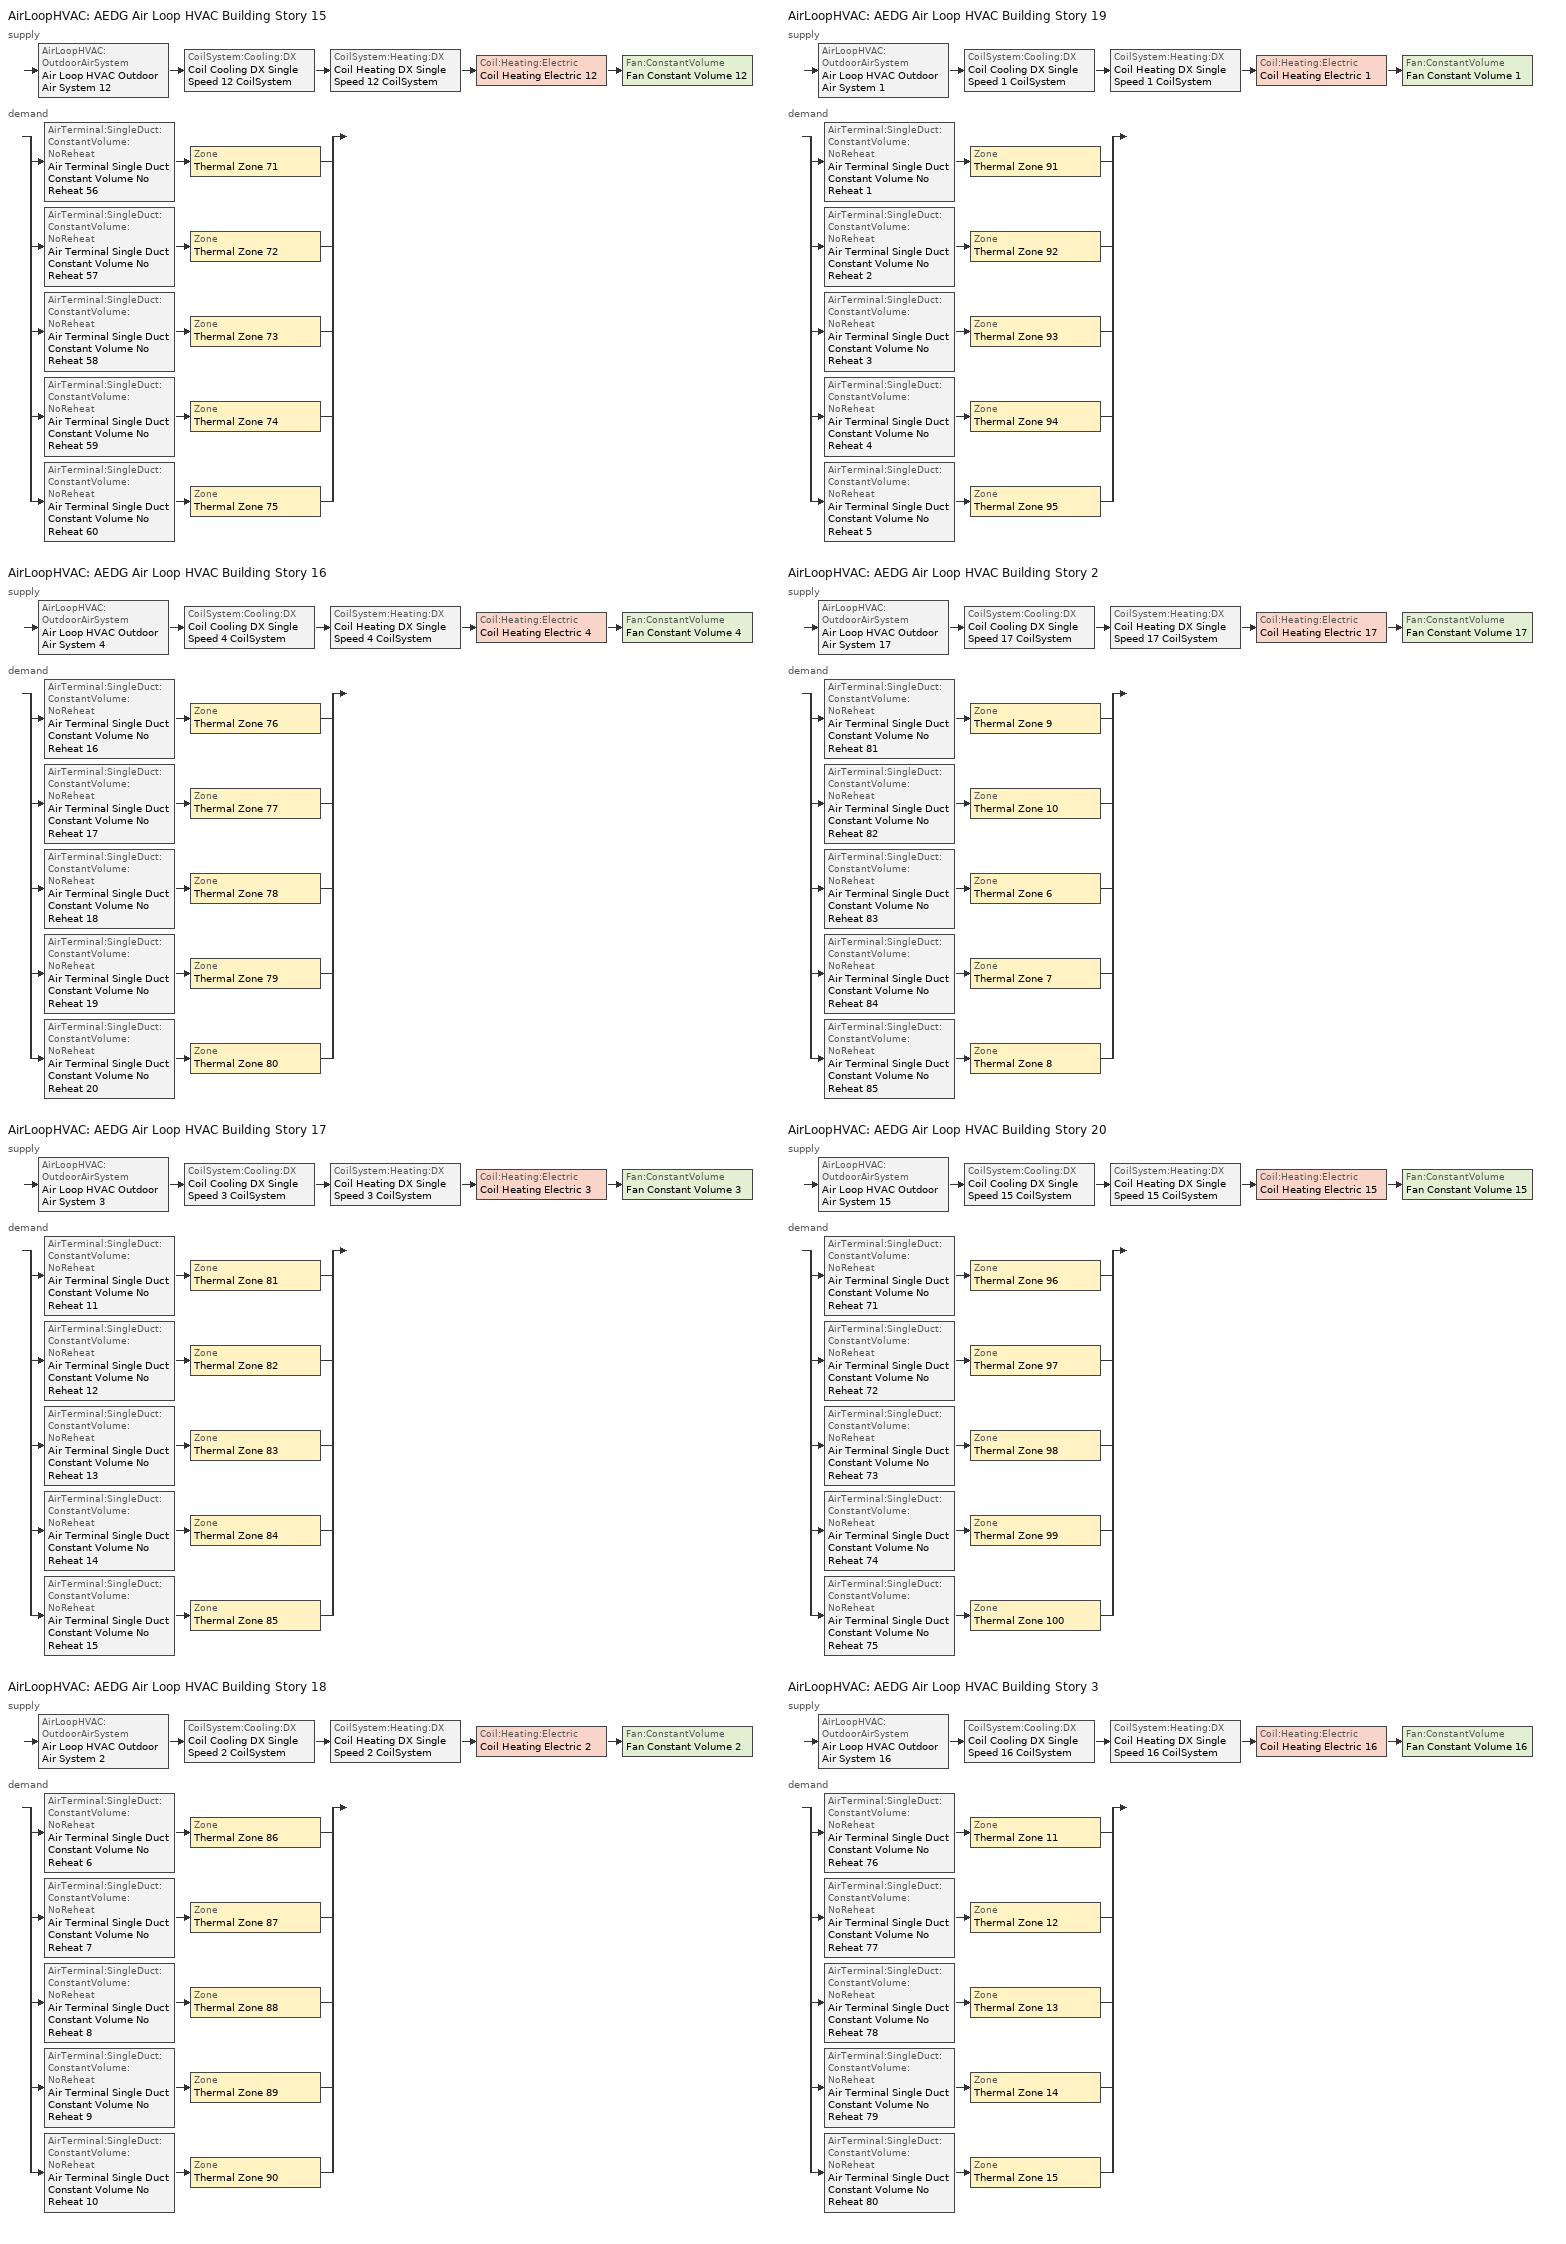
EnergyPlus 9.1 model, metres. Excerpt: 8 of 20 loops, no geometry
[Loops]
AirLoopHVAC 'AEDG Air Loop HVAC Building Story 15'
 supply: AirLoopHVAC:OutdoorAirSystem 'Air Loop HVAC Outdoor Air System 12' > CoilSystem:Cooling:DX 'Coil Cooling DX Single Speed 12 CoilSystem' > CoilSystem:Heating:DX 'Coil Heating DX Single Speed 12 CoilSystem' > Coil:Heating:Electric 'Coil Heating Electric 12' > Fan:ConstantVolume 'Fan Constant Volume 12'
 demand: split
  | AirTerminal:SingleDuct:ConstantVolume:NoReheat 'Air Terminal Single Duct Constant Volume No Reheat 56' > Zone 'Thermal Zone 71'
  | AirTerminal:SingleDuct:ConstantVolume:NoReheat 'Air Terminal Single Duct Constant Volume No Reheat 57' > Zone 'Thermal Zone 72'
  | AirTerminal:SingleDuct:ConstantVolume:NoReheat 'Air Terminal Single Duct Constant Volume No Reheat 58' > Zone 'Thermal Zone 73'
  | AirTerminal:SingleDuct:ConstantVolume:NoReheat 'Air Terminal Single Duct Constant Volume No Reheat 59' > Zone 'Thermal Zone 74'
  | AirTerminal:SingleDuct:ConstantVolume:NoReheat 'Air Terminal Single Duct Constant Volume No Reheat 60' > Zone 'Thermal Zone 75'
AirLoopHVAC 'AEDG Air Loop HVAC Building Story 16'
 supply: AirLoopHVAC:OutdoorAirSystem 'Air Loop HVAC Outdoor Air System 4' > CoilSystem:Cooling:DX 'Coil Cooling DX Single Speed 4 CoilSystem' > CoilSystem:Heating:DX 'Coil Heating DX Single Speed 4 CoilSystem' > Coil:Heating:Electric 'Coil Heating Electric 4' > Fan:ConstantVolume 'Fan Constant Volume 4'
 demand: split
  | AirTerminal:SingleDuct:ConstantVolume:NoReheat 'Air Terminal Single Duct Constant Volume No Reheat 16' > Zone 'Thermal Zone 76'
  | AirTerminal:SingleDuct:ConstantVolume:NoReheat 'Air Terminal Single Duct Constant Volume No Reheat 17' > Zone 'Thermal Zone 77'
  | AirTerminal:SingleDuct:ConstantVolume:NoReheat 'Air Terminal Single Duct Constant Volume No Reheat 18' > Zone 'Thermal Zone 78'
  | AirTerminal:SingleDuct:ConstantVolume:NoReheat 'Air Terminal Single Duct Constant Volume No Reheat 19' > Zone 'Thermal Zone 79'
  | AirTerminal:SingleDuct:ConstantVolume:NoReheat 'Air Terminal Single Duct Constant Volume No Reheat 20' > Zone 'Thermal Zone 80'
AirLoopHVAC 'AEDG Air Loop HVAC Building Story 17'
 supply: AirLoopHVAC:OutdoorAirSystem 'Air Loop HVAC Outdoor Air System 3' > CoilSystem:Cooling:DX 'Coil Cooling DX Single Speed 3 CoilSystem' > CoilSystem:Heating:DX 'Coil Heating DX Single Speed 3 CoilSystem' > Coil:Heating:Electric 'Coil Heating Electric 3' > Fan:ConstantVolume 'Fan Constant Volume 3'
 demand: split
  | AirTerminal:SingleDuct:ConstantVolume:NoReheat 'Air Terminal Single Duct Constant Volume No Reheat 11' > Zone 'Thermal Zone 81'
  | AirTerminal:SingleDuct:ConstantVolume:NoReheat 'Air Terminal Single Duct Constant Volume No Reheat 12' > Zone 'Thermal Zone 82'
  | AirTerminal:SingleDuct:ConstantVolume:NoReheat 'Air Terminal Single Duct Constant Volume No Reheat 13' > Zone 'Thermal Zone 83'
  | AirTerminal:SingleDuct:ConstantVolume:NoReheat 'Air Terminal Single Duct Constant Volume No Reheat 14' > Zone 'Thermal Zone 84'
  | AirTerminal:SingleDuct:ConstantVolume:NoReheat 'Air Terminal Single Duct Constant Volume No Reheat 15' > Zone 'Thermal Zone 85'
AirLoopHVAC 'AEDG Air Loop HVAC Building Story 18'
 supply: AirLoopHVAC:OutdoorAirSystem 'Air Loop HVAC Outdoor Air System 2' > CoilSystem:Cooling:DX 'Coil Cooling DX Single Speed 2 CoilSystem' > CoilSystem:Heating:DX 'Coil Heating DX Single Speed 2 CoilSystem' > Coil:Heating:Electric 'Coil Heating Electric 2' > Fan:ConstantVolume 'Fan Constant Volume 2'
 demand: split
  | AirTerminal:SingleDuct:ConstantVolume:NoReheat 'Air Terminal Single Duct Constant Volume No Reheat 6' > Zone 'Thermal Zone 86'
  | AirTerminal:SingleDuct:ConstantVolume:NoReheat 'Air Terminal Single Duct Constant Volume No Reheat 7' > Zone 'Thermal Zone 87'
  | AirTerminal:SingleDuct:ConstantVolume:NoReheat 'Air Terminal Single Duct Constant Volume No Reheat 8' > Zone 'Thermal Zone 88'
  | AirTerminal:SingleDuct:ConstantVolume:NoReheat 'Air Terminal Single Duct Constant Volume No Reheat 9' > Zone 'Thermal Zone 89'
  | AirTerminal:SingleDuct:ConstantVolume:NoReheat 'Air Terminal Single Duct Constant Volume No Reheat 10' > Zone 'Thermal Zone 90'
AirLoopHVAC 'AEDG Air Loop HVAC Building Story 19'
 supply: AirLoopHVAC:OutdoorAirSystem 'Air Loop HVAC Outdoor Air System 1' > CoilSystem:Cooling:DX 'Coil Cooling DX Single Speed 1 CoilSystem' > CoilSystem:Heating:DX 'Coil Heating DX Single Speed 1 CoilSystem' > Coil:Heating:Electric 'Coil Heating Electric 1' > Fan:ConstantVolume 'Fan Constant Volume 1'
 demand: split
  | AirTerminal:SingleDuct:ConstantVolume:NoReheat 'Air Terminal Single Duct Constant Volume No Reheat 1' > Zone 'Thermal Zone 91'
  | AirTerminal:SingleDuct:ConstantVolume:NoReheat 'Air Terminal Single Duct Constant Volume No Reheat 2' > Zone 'Thermal Zone 92'
  | AirTerminal:SingleDuct:ConstantVolume:NoReheat 'Air Terminal Single Duct Constant Volume No Reheat 3' > Zone 'Thermal Zone 93'
  | AirTerminal:SingleDuct:ConstantVolume:NoReheat 'Air Terminal Single Duct Constant Volume No Reheat 4' > Zone 'Thermal Zone 94'
  | AirTerminal:SingleDuct:ConstantVolume:NoReheat 'Air Terminal Single Duct Constant Volume No Reheat 5' > Zone 'Thermal Zone 95'
AirLoopHVAC 'AEDG Air Loop HVAC Building Story 2'
 supply: AirLoopHVAC:OutdoorAirSystem 'Air Loop HVAC Outdoor Air System 17' > CoilSystem:Cooling:DX 'Coil Cooling DX Single Speed 17 CoilSystem' > CoilSystem:Heating:DX 'Coil Heating DX Single Speed 17 CoilSystem' > Coil:Heating:Electric 'Coil Heating Electric 17' > Fan:ConstantVolume 'Fan Constant Volume 17'
 demand: split
  | AirTerminal:SingleDuct:ConstantVolume:NoReheat 'Air Terminal Single Duct Constant Volume No Reheat 81' > Zone 'Thermal Zone 9'
  | AirTerminal:SingleDuct:ConstantVolume:NoReheat 'Air Terminal Single Duct Constant Volume No Reheat 82' > Zone 'Thermal Zone 10'
  | AirTerminal:SingleDuct:ConstantVolume:NoReheat 'Air Terminal Single Duct Constant Volume No Reheat 83' > Zone 'Thermal Zone 6'
  | AirTerminal:SingleDuct:ConstantVolume:NoReheat 'Air Terminal Single Duct Constant Volume No Reheat 84' > Zone 'Thermal Zone 7'
  | AirTerminal:SingleDuct:ConstantVolume:NoReheat 'Air Terminal Single Duct Constant Volume No Reheat 85' > Zone 'Thermal Zone 8'
AirLoopHVAC 'AEDG Air Loop HVAC Building Story 20'
 supply: AirLoopHVAC:OutdoorAirSystem 'Air Loop HVAC Outdoor Air System 15' > CoilSystem:Cooling:DX 'Coil Cooling DX Single Speed 15 CoilSystem' > CoilSystem:Heating:DX 'Coil Heating DX Single Speed 15 CoilSystem' > Coil:Heating:Electric 'Coil Heating Electric 15' > Fan:ConstantVolume 'Fan Constant Volume 15'
 demand: split
  | AirTerminal:SingleDuct:ConstantVolume:NoReheat 'Air Terminal Single Duct Constant Volume No Reheat 71' > Zone 'Thermal Zone 96'
  | AirTerminal:SingleDuct:ConstantVolume:NoReheat 'Air Terminal Single Duct Constant Volume No Reheat 72' > Zone 'Thermal Zone 97'
  | AirTerminal:SingleDuct:ConstantVolume:NoReheat 'Air Terminal Single Duct Constant Volume No Reheat 73' > Zone 'Thermal Zone 98'
  | AirTerminal:SingleDuct:ConstantVolume:NoReheat 'Air Terminal Single Duct Constant Volume No Reheat 74' > Zone 'Thermal Zone 99'
  | AirTerminal:SingleDuct:ConstantVolume:NoReheat 'Air Terminal Single Duct Constant Volume No Reheat 75' > Zone 'Thermal Zone 100'
AirLoopHVAC 'AEDG Air Loop HVAC Building Story 3'
 supply: AirLoopHVAC:OutdoorAirSystem 'Air Loop HVAC Outdoor Air System 16' > CoilSystem:Cooling:DX 'Coil Cooling DX Single Speed 16 CoilSystem' > CoilSystem:Heating:DX 'Coil Heating DX Single Speed 16 CoilSystem' > Coil:Heating:Electric 'Coil Heating Electric 16' > Fan:ConstantVolume 'Fan Constant Volume 16'
 demand: split
  | AirTerminal:SingleDuct:ConstantVolume:NoReheat 'Air Terminal Single Duct Constant Volume No Reheat 76' > Zone 'Thermal Zone 11'
  | AirTerminal:SingleDuct:ConstantVolume:NoReheat 'Air Terminal Single Duct Constant Volume No Reheat 77' > Zone 'Thermal Zone 12'
  | AirTerminal:SingleDuct:ConstantVolume:NoReheat 'Air Terminal Single Duct Constant Volume No Reheat 78' > Zone 'Thermal Zone 13'
  | AirTerminal:SingleDuct:ConstantVolume:NoReheat 'Air Terminal Single Duct Constant Volume No Reheat 79' > Zone 'Thermal Zone 14'
  | AirTerminal:SingleDuct:ConstantVolume:NoReheat 'Air Terminal Single Duct Constant Volume No Reheat 80' > Zone 'Thermal Zone 15'
[ZoneControl:Thermostat]
Name | Zone or ZoneList | Control Type Schedule | Control 1
Thermal Zone 10 Thermostat | Thermal Zone 10 | Thermal Zone 10 Thermostat Schedule | Thermostat Setpoint Dual Setpoint 29
Thermal Zone 100 Thermostat | Thermal Zone 100 | Thermal Zone 100 Thermostat Schedule | Thermostat Setpoint Dual Setpoint 100
Thermal Zone 11 Thermostat | Thermal Zone 11 | Thermal Zone 11 Thermostat Schedule | Thermostat Setpoint Dual Setpoint 30
Thermal Zone 12 Thermostat | Thermal Zone 12 | Thermal Zone 12 Thermostat Schedule | Thermostat Setpoint Dual Setpoint 31
Thermal Zone 13 Thermostat | Thermal Zone 13 | Thermal Zone 13 Thermostat Schedule | Thermostat Setpoint Dual Setpoint 32
Thermal Zone 14 Thermostat | Thermal Zone 14 | Thermal Zone 14 Thermostat Schedule | Thermostat Setpoint Dual Setpoint 33
Thermal Zone 15 Thermostat | Thermal Zone 15 | Thermal Zone 15 Thermostat Schedule | Thermostat Setpoint Dual Setpoint 34
Thermal Zone 6 Thermostat | Thermal Zone 6 | Thermal Zone 6 Thermostat Schedule | Thermostat Setpoint Dual Setpoint 25
Thermal Zone 7 Thermostat | Thermal Zone 7 | Thermal Zone 7 Thermostat Schedule | Thermostat Setpoint Dual Setpoint 26
Thermal Zone 71 Thermostat | Thermal Zone 71 | Thermal Zone 71 Thermostat Schedule | Thermostat Setpoint Dual Setpoint 71
Thermal Zone 72 Thermostat | Thermal Zone 72 | Thermal Zone 72 Thermostat Schedule | Thermostat Setpoint Dual Setpoint 72
Thermal Zone 73 Thermostat | Thermal Zone 73 | Thermal Zone 73 Thermostat Schedule | Thermostat Setpoint Dual Setpoint 73
Thermal Zone 74 Thermostat | Thermal Zone 74 | Thermal Zone 74 Thermostat Schedule | Thermostat Setpoint Dual Setpoint 74
Thermal Zone 75 Thermostat | Thermal Zone 75 | Thermal Zone 75 Thermostat Schedule | Thermostat Setpoint Dual Setpoint 75
Thermal Zone 76 Thermostat | Thermal Zone 76 | Thermal Zone 76 Thermostat Schedule | Thermostat Setpoint Dual Setpoint 76
Thermal Zone 77 Thermostat | Thermal Zone 77 | Thermal Zone 77 Thermostat Schedule | Thermostat Setpoint Dual Setpoint 77
Thermal Zone 78 Thermostat | Thermal Zone 78 | Thermal Zone 78 Thermostat Schedule | Thermostat Setpoint Dual Setpoint 78
Thermal Zone 79 Thermostat | Thermal Zone 79 | Thermal Zone 79 Thermostat Schedule | Thermostat Setpoint Dual Setpoint 79
Thermal Zone 8 Thermostat | Thermal Zone 8 | Thermal Zone 8 Thermostat Schedule | Thermostat Setpoint Dual Setpoint 27
Thermal Zone 80 Thermostat | Thermal Zone 80 | Thermal Zone 80 Thermostat Schedule | Thermostat Setpoint Dual Setpoint 80
Thermal Zone 81 Thermostat | Thermal Zone 81 | Thermal Zone 81 Thermostat Schedule | Thermostat Setpoint Dual Setpoint 81
Thermal Zone 82 Thermostat | Thermal Zone 82 | Thermal Zone 82 Thermostat Schedule | Thermostat Setpoint Dual Setpoint 82
Thermal Zone 83 Thermostat | Thermal Zone 83 | Thermal Zone 83 Thermostat Schedule | Thermostat Setpoint Dual Setpoint 83
Thermal Zone 84 Thermostat | Thermal Zone 84 | Thermal Zone 84 Thermostat Schedule | Thermostat Setpoint Dual Setpoint 84
Thermal Zone 85 Thermostat | Thermal Zone 85 | Thermal Zone 85 Thermostat Schedule | Thermostat Setpoint Dual Setpoint 85
Thermal Zone 86 Thermostat | Thermal Zone 86 | Thermal Zone 86 Thermostat Schedule | Thermostat Setpoint Dual Setpoint 86
Thermal Zone 87 Thermostat | Thermal Zone 87 | Thermal Zone 87 Thermostat Schedule | Thermostat Setpoint Dual Setpoint 87
Thermal Zone 88 Thermostat | Thermal Zone 88 | Thermal Zone 88 Thermostat Schedule | Thermostat Setpoint Dual Setpoint 88
Thermal Zone 89 Thermostat | Thermal Zone 89 | Thermal Zone 89 Thermostat Schedule | Thermostat Setpoint Dual Setpoint 89
Thermal Zone 9 Thermostat | Thermal Zone 9 | Thermal Zone 9 Thermostat Schedule | Thermostat Setpoint Dual Setpoint 28
Thermal Zone 90 Thermostat | Thermal Zone 90 | Thermal Zone 90 Thermostat Schedule | Thermostat Setpoint Dual Setpoint 90
Thermal Zone 91 Thermostat | Thermal Zone 91 | Thermal Zone 91 Thermostat Schedule | Thermostat Setpoint Dual Setpoint 91
Thermal Zone 92 Thermostat | Thermal Zone 92 | Thermal Zone 92 Thermostat Schedule | Thermostat Setpoint Dual Setpoint 92
Thermal Zone 93 Thermostat | Thermal Zone 93 | Thermal Zone 93 Thermostat Schedule | Thermostat Setpoint Dual Setpoint 93
Thermal Zone 94 Thermostat | Thermal Zone 94 | Thermal Zone 94 Thermostat Schedule | Thermostat Setpoint Dual Setpoint 94
Thermal Zone 95 Thermostat | Thermal Zone 95 | Thermal Zone 95 Thermostat Schedule | Thermostat Setpoint Dual Setpoint 95
Thermal Zone 96 Thermostat | Thermal Zone 96 | Thermal Zone 96 Thermostat Schedule | Thermostat Setpoint Dual Setpoint 96
Thermal Zone 97 Thermostat | Thermal Zone 97 | Thermal Zone 97 Thermostat Schedule | Thermostat Setpoint Dual Setpoint 97
Thermal Zone 98 Thermostat | Thermal Zone 98 | Thermal Zone 98 Thermostat Schedule | Thermostat Setpoint Dual Setpoint 98
Thermal Zone 99 Thermostat | Thermal Zone 99 | Thermal Zone 99 Thermostat Schedule | Thermostat Setpoint Dual Setpoint 99
[ThermostatSetpoint:DualSetpoint] Heating Setpoint Temperature Schedule=Medium Office HtgSetp; Cooling Setpoint Temperature Schedule=Medium Office ClgSetp
Thermostat Setpoint Dual Setpoint 29; Thermostat Setpoint Dual Setpoint 100; Thermostat Setpoint Dual Setpoint 30; Thermostat Setpoint Dual Setpoint 31; Thermostat Setpoint Dual Setpoint 32; Thermostat Setpoint Dual Setpoint 33; Thermostat Setpoint Dual Setpoint 34; Thermostat Setpoint Dual Setpoint 25; Thermostat Setpoint Dual Setpoint 26; Thermostat Setpoint Dual Setpoint 71; Thermostat Setpoint Dual Setpoint 72; Thermostat Setpoint Dual Setpoint 73; Thermostat Setpoint Dual Setpoint 74; Thermostat Setpoint Dual Setpoint 75; Thermostat Setpoint Dual Setpoint 76; Thermostat Setpoint Dual Setpoint 77; Thermostat Setpoint Dual Setpoint 78; Thermostat Setpoint Dual Setpoint 79; Thermostat Setpoint Dual Setpoint 27; Thermostat Setpoint Dual Setpoint 80; Thermostat Setpoint Dual Setpoint 81; Thermostat Setpoint Dual Setpoint 82; Thermostat Setpoint Dual Setpoint 83; Thermostat Setpoint Dual Setpoint 84; Thermostat Setpoint Dual Setpoint 85; Thermostat Setpoint Dual Setpoint 86; Thermostat Setpoint Dual Setpoint 87; Thermostat Setpoint Dual Setpoint 88; Thermostat Setpoint Dual Setpoint 89; Thermostat Setpoint Dual Setpoint 28; Thermostat Setpoint Dual Setpoint 90; Thermostat Setpoint Dual Setpoint 91; Thermostat Setpoint Dual Setpoint 92; Thermostat Setpoint Dual Setpoint 93; Thermostat Setpoint Dual Setpoint 94; Thermostat Setpoint Dual Setpoint 95; Thermostat Setpoint Dual Setpoint 96; Thermostat Setpoint Dual Setpoint 97; Thermostat Setpoint Dual Setpoint 98; Thermostat Setpoint Dual Setpoint 99
[AirTerminal:SingleDuct:ConstantVolume:NoReheat] Availability Schedule=Always On Discrete; Maximum Air Flow Rate {m3/s}=AutoSize
Air Terminal Single Duct Constant Volume No Reheat 82; Air Terminal Single Duct Constant Volume No Reheat 75; Air Terminal Single Duct Constant Volume No Reheat 76; Air Terminal Single Duct Constant Volume No Reheat 77; Air Terminal Single Duct Constant Volume No Reheat 78; Air Terminal Single Duct Constant Volume No Reheat 79; Air Terminal Single Duct Constant Volume No Reheat 80; Air Terminal Single Duct Constant Volume No Reheat 83; Air Terminal Single Duct Constant Volume No Reheat 84; Air Terminal Single Duct Constant Volume No Reheat 56; Air Terminal Single Duct Constant Volume No Reheat 57; Air Terminal Single Duct Constant Volume No Reheat 58; Air Terminal Single Duct Constant Volume No Reheat 59; Air Terminal Single Duct Constant Volume No Reheat 60; Air Terminal Single Duct Constant Volume No Reheat 16; Air Terminal Single Duct Constant Volume No Reheat 17; Air Terminal Single Duct Constant Volume No Reheat 18; Air Terminal Single Duct Constant Volume No Reheat 19; Air Terminal Single Duct Constant Volume No Reheat 85; Air Terminal Single Duct Constant Volume No Reheat 20; Air Terminal Single Duct Constant Volume No Reheat 11; Air Terminal Single Duct Constant Volume No Reheat 12; Air Terminal Single Duct Constant Volume No Reheat 13; Air Terminal Single Duct Constant Volume No Reheat 14; Air Terminal Single Duct Constant Volume No Reheat 15; Air Terminal Single Duct Constant Volume No Reheat 6; Air Terminal Single Duct Constant Volume No Reheat 7; Air Terminal Single Duct Constant Volume No Reheat 8; Air Terminal Single Duct Constant Volume No Reheat 9; Air Terminal Single Duct Constant Volume No Reheat 81; Air Terminal Single Duct Constant Volume No Reheat 10; Air Terminal Single Duct Constant Volume No Reheat 1; Air Terminal Single Duct Constant Volume No Reheat 2; Air Terminal Single Duct Constant Volume No Reheat 3; Air Terminal Single Duct Constant Volume No Reheat 4; Air Terminal Single Duct Constant Volume No Reheat 5; Air Terminal Single Duct Constant Volume No Reheat 71; Air Terminal Single Duct Constant Volume No Reheat 72; Air Terminal Single Duct Constant Volume No Reheat 73; Air Terminal Single Duct Constant Volume No Reheat 74
[Zone equipment]
Thermal Zone 10: Air Terminal Single Duct Constant Volume No Reheat 82
Thermal Zone 100: Air Terminal Single Duct Constant Volume No Reheat 75
Thermal Zone 11: Air Terminal Single Duct Constant Volume No Reheat 76
Thermal Zone 12: Air Terminal Single Duct Constant Volume No Reheat 77
Thermal Zone 13: Air Terminal Single Duct Constant Volume No Reheat 78
Thermal Zone 14: Air Terminal Single Duct Constant Volume No Reheat 79
Thermal Zone 15: Air Terminal Single Duct Constant Volume No Reheat 80
Thermal Zone 6: Air Terminal Single Duct Constant Volume No Reheat 83
Thermal Zone 7: Air Terminal Single Duct Constant Volume No Reheat 84
Thermal Zone 71: Air Terminal Single Duct Constant Volume No Reheat 56
Thermal Zone 72: Air Terminal Single Duct Constant Volume No Reheat 57
Thermal Zone 73: Air Terminal Single Duct Constant Volume No Reheat 58
Thermal Zone 74: Air Terminal Single Duct Constant Volume No Reheat 59
Thermal Zone 75: Air Terminal Single Duct Constant Volume No Reheat 60
Thermal Zone 76: Air Terminal Single Duct Constant Volume No Reheat 16
Thermal Zone 77: Air Terminal Single Duct Constant Volume No Reheat 17
Thermal Zone 78: Air Terminal Single Duct Constant Volume No Reheat 18
Thermal Zone 79: Air Terminal Single Duct Constant Volume No Reheat 19
Thermal Zone 8: Air Terminal Single Duct Constant Volume No Reheat 85
Thermal Zone 80: Air Terminal Single Duct Constant Volume No Reheat 20
Thermal Zone 81: Air Terminal Single Duct Constant Volume No Reheat 11
Thermal Zone 82: Air Terminal Single Duct Constant Volume No Reheat 12
Thermal Zone 83: Air Terminal Single Duct Constant Volume No Reheat 13
Thermal Zone 84: Air Terminal Single Duct Constant Volume No Reheat 14
Thermal Zone 85: Air Terminal Single Duct Constant Volume No Reheat 15
Thermal Zone 86: Air Terminal Single Duct Constant Volume No Reheat 6
Thermal Zone 87: Air Terminal Single Duct Constant Volume No Reheat 7
Thermal Zone 88: Air Terminal Single Duct Constant Volume No Reheat 8
Thermal Zone 89: Air Terminal Single Duct Constant Volume No Reheat 9
Thermal Zone 9: Air Terminal Single Duct Constant Volume No Reheat 81
Thermal Zone 90: Air Terminal Single Duct Constant Volume No Reheat 10
Thermal Zone 91: Air Terminal Single Duct Constant Volume No Reheat 1
Thermal Zone 92: Air Terminal Single Duct Constant Volume No Reheat 2
Thermal Zone 93: Air Terminal Single Duct Constant Volume No Reheat 3
Thermal Zone 94: Air Terminal Single Duct Constant Volume No Reheat 4
Thermal Zone 95: Air Terminal Single Duct Constant Volume No Reheat 5
Thermal Zone 96: Air Terminal Single Duct Constant Volume No Reheat 71
Thermal Zone 97: Air Terminal Single Duct Constant Volume No Reheat 72
Thermal Zone 98: Air Terminal Single Duct Constant Volume No Reheat 73
Thermal Zone 99: Air Terminal Single Duct Constant Volume No Reheat 74
[Sizing:Zone] Zone Cooling Design Supply Air Temperature Input Method=SupplyAirTemperature; Zone Cooling Design Supply Air Temperature {C}=14; Zone Cooling Design Supply Air Temperature Difference {deltaC}=11.11; Zone Heating Design Supply Air Temperature Input Method=SupplyAirTemperature; Zone Heating Design Supply Air Temperature {C}=40; Zone Heating Design Supply Air Temperature Difference {deltaC}=11.11; Zone Cooling Design Supply Air Humidity Ratio {kgWater/kgDryAir}=0.0085; Zone Heating Design Supply Air Humidity Ratio {kgWater/kgDryAir}=0.008; Design Specification Outdoor Air Object=90.1-2010 - Office - OpenOffice Ventilation; Zone Heating Sizing Factor=1.25; Zone Cooling Sizing Factor=1.15; Cooling Design Air Flow Method=DesignDay; Cooling Design Air Flow Rate {m3/s}=0; Cooling Minimum Air Flow per Zone Floor Area {m3/s-m2}=0.000762; Cooling Minimum Air Flow {m3/s}=0; Cooling Minimum Air Flow Fraction=0; Heating Design Air Flow Method=DesignDay; Heating Design Air Flow Rate {m3/s}=0; Heating Maximum Air Flow per Zone Floor Area {m3/s-m2}=0.002032; Heating Maximum Air Flow {m3/s}=0.141576; Heating Maximum Air Flow Fraction=0.3; Account for Dedicated Outdoor Air System=No
Name | Design Specification Zone Air Distribution Object
Thermal Zone 10 | Thermal Zone 10 Design Spec Zone Air Dist
Thermal Zone 100 | Thermal Zone 100 Design Spec Zone Air Dist
Thermal Zone 11 | Thermal Zone 11 Design Spec Zone Air Dist
Thermal Zone 12 | Thermal Zone 12 Design Spec Zone Air Dist
Thermal Zone 13 | Thermal Zone 13 Design Spec Zone Air Dist
Thermal Zone 14 | Thermal Zone 14 Design Spec Zone Air Dist
Thermal Zone 15 | Thermal Zone 15 Design Spec Zone Air Dist
Thermal Zone 6 | Thermal Zone 6 Design Spec Zone Air Dist
Thermal Zone 7 | Thermal Zone 7 Design Spec Zone Air Dist
Thermal Zone 71 | Thermal Zone 71 Design Spec Zone Air Dist
Thermal Zone 72 | Thermal Zone 72 Design Spec Zone Air Dist
Thermal Zone 73 | Thermal Zone 73 Design Spec Zone Air Dist
Thermal Zone 74 | Thermal Zone 74 Design Spec Zone Air Dist
Thermal Zone 75 | Thermal Zone 75 Design Spec Zone Air Dist
Thermal Zone 76 | Thermal Zone 76 Design Spec Zone Air Dist
Thermal Zone 77 | Thermal Zone 77 Design Spec Zone Air Dist
Thermal Zone 78 | Thermal Zone 78 Design Spec Zone Air Dist
Thermal Zone 79 | Thermal Zone 79 Design Spec Zone Air Dist
Thermal Zone 8 | Thermal Zone 8 Design Spec Zone Air Dist
Thermal Zone 80 | Thermal Zone 80 Design Spec Zone Air Dist
Thermal Zone 81 | Thermal Zone 81 Design Spec Zone Air Dist
Thermal Zone 82 | Thermal Zone 82 Design Spec Zone Air Dist
Thermal Zone 83 | Thermal Zone 83 Design Spec Zone Air Dist
Thermal Zone 84 | Thermal Zone 84 Design Spec Zone Air Dist
Thermal Zone 85 | Thermal Zone 85 Design Spec Zone Air Dist
Thermal Zone 86 | Thermal Zone 86 Design Spec Zone Air Dist
Thermal Zone 87 | Thermal Zone 87 Design Spec Zone Air Dist
Thermal Zone 88 | Thermal Zone 88 Design Spec Zone Air Dist
Thermal Zone 89 | Thermal Zone 89 Design Spec Zone Air Dist
Thermal Zone 9 | Thermal Zone 9 Design Spec Zone Air Dist
Thermal Zone 90 | Thermal Zone 90 Design Spec Zone Air Dist
Thermal Zone 91 | Thermal Zone 91 Design Spec Zone Air Dist
Thermal Zone 92 | Thermal Zone 92 Design Spec Zone Air Dist
Thermal Zone 93 | Thermal Zone 93 Design Spec Zone Air Dist
Thermal Zone 94 | Thermal Zone 94 Design Spec Zone Air Dist
Thermal Zone 95 | Thermal Zone 95 Design Spec Zone Air Dist
Thermal Zone 96 | Thermal Zone 96 Design Spec Zone Air Dist
Thermal Zone 97 | Thermal Zone 97 Design Spec Zone Air Dist
Thermal Zone 98 | Thermal Zone 98 Design Spec Zone Air Dist
Thermal Zone 99 | Thermal Zone 99 Design Spec Zone Air Dist
[DesignSpecification:ZoneAirDistribution] Zone Air Distribution Effectiveness in Cooling Mode=1; Zone Air Distribution Effectiveness in Heating Mode=1
Thermal Zone 10 Design Spec Zone Air Dist; Thermal Zone 100 Design Spec Zone Air Dist; Thermal Zone 11 Design Spec Zone Air Dist; Thermal Zone 12 Design Spec Zone Air Dist; Thermal Zone 13 Design Spec Zone Air Dist; Thermal Zone 14 Design Spec Zone Air Dist; Thermal Zone 15 Design Spec Zone Air Dist; Thermal Zone 6 Design Spec Zone Air Dist; Thermal Zone 7 Design Spec Zone Air Dist; Thermal Zone 71 Design Spec Zone Air Dist; Thermal Zone 72 Design Spec Zone Air Dist; Thermal Zone 73 Design Spec Zone Air Dist; Thermal Zone 74 Design Spec Zone Air Dist; Thermal Zone 75 Design Spec Zone Air Dist; Thermal Zone 76 Design Spec Zone Air Dist; Thermal Zone 77 Design Spec Zone Air Dist; Thermal Zone 78 Design Spec Zone Air Dist; Thermal Zone 79 Design Spec Zone Air Dist; Thermal Zone 8 Design Spec Zone Air Dist; Thermal Zone 80 Design Spec Zone Air Dist; Thermal Zone 81 Design Spec Zone Air Dist; Thermal Zone 82 Design Spec Zone Air Dist; Thermal Zone 83 Design Spec Zone Air Dist; Thermal Zone 84 Design Spec Zone Air Dist; Thermal Zone 85 Design Spec Zone Air Dist; Thermal Zone 86 Design Spec Zone Air Dist; Thermal Zone 87 Design Spec Zone Air Dist; Thermal Zone 88 Design Spec Zone Air Dist; Thermal Zone 89 Design Spec Zone Air Dist; Thermal Zone 9 Design Spec Zone Air Dist; Thermal Zone 90 Design Spec Zone Air Dist; Thermal Zone 91 Design Spec Zone Air Dist; Thermal Zone 92 Design Spec Zone Air Dist; Thermal Zone 93 Design Spec Zone Air Dist; Thermal Zone 94 Design Spec Zone Air Dist; Thermal Zone 95 Design Spec Zone Air Dist; Thermal Zone 96 Design Spec Zone Air Dist; Thermal Zone 97 Design Spec Zone Air Dist; Thermal Zone 98 Design Spec Zone Air Dist; Thermal Zone 99 Design Spec Zone Air Dist
[Controller:MechanicalVentilation] Availability Schedule=Always On Discrete; Demand Controlled Ventilation=No; System Outdoor Air Method=ZoneSum; Design Specification Outdoor Air Object Name 1=90.1-2010 - Office - OpenOffice Ventilation; Design Specification Outdoor Air Object Name 2=90.1-2010 - Office - OpenOffice Ventilation; Design Specification Outdoor Air Object Name 3=90.1-2010 - Office - OpenOffice Ventilation; Design Specification Outdoor Air Object Name 4=90.1-2010 - Office - OpenOffice Ventilation; Design Specification Outdoor Air Object Name 5=90.1-2010 - Office - OpenOffice Ventilation
Name | Zone 1 | Design Specification Zone Air Distribution Object Name 1 | Zone 2 | Design Specification Zone Air Distribution Object Name 2 | Zone 3 | Design Specification Zone Air Distribution Object Name 3 | Zone 4 | Design Specification Zone Air Distribution Object Name 4 | Zone 5 | Design Specification Zone Air Distribution Object Name 5
Controller Mechanical Ventilation 17 | Thermal Zone 10 | Thermal Zone 10 Design Spec Zone Air Dist | Thermal Zone 6 | Thermal Zone 6 Design Spec Zone Air Dist | Thermal Zone 7 | Thermal Zone 7 Design Spec Zone Air Dist | Thermal Zone 8 | Thermal Zone 8 Design Spec Zone Air Dist | Thermal Zone 9 | Thermal Zone 9 Design Spec Zone Air Dist
Controller Mechanical Ventilation 15 | Thermal Zone 100 | Thermal Zone 100 Design Spec Zone Air Dist | Thermal Zone 96 | Thermal Zone 96 Design Spec Zone Air Dist | Thermal Zone 97 | Thermal Zone 97 Design Spec Zone Air Dist | Thermal Zone 98 | Thermal Zone 98 Design Spec Zone Air Dist | Thermal Zone 99 | Thermal Zone 99 Design Spec Zone Air Dist
Controller Mechanical Ventilation 16 | Thermal Zone 11 | Thermal Zone 11 Design Spec Zone Air Dist | Thermal Zone 12 | Thermal Zone 12 Design Spec Zone Air Dist | Thermal Zone 13 | Thermal Zone 13 Design Spec Zone Air Dist | Thermal Zone 14 | Thermal Zone 14 Design Spec Zone Air Dist | Thermal Zone 15 | Thermal Zone 15 Design Spec Zone Air Dist
Controller Mechanical Ventilation 12 | Thermal Zone 71 | Thermal Zone 71 Design Spec Zone Air Dist | Thermal Zone 72 | Thermal Zone 72 Design Spec Zone Air Dist | Thermal Zone 73 | Thermal Zone 73 Design Spec Zone Air Dist | Thermal Zone 74 | Thermal Zone 74 Design Spec Zone Air Dist | Thermal Zone 75 | Thermal Zone 75 Design Spec Zone Air Dist
Controller Mechanical Ventilation 4 | Thermal Zone 76 | Thermal Zone 76 Design Spec Zone Air Dist | Thermal Zone 77 | Thermal Zone 77 Design Spec Zone Air Dist | Thermal Zone 78 | Thermal Zone 78 Design Spec Zone Air Dist | Thermal Zone 79 | Thermal Zone 79 Design Spec Zone Air Dist | Thermal Zone 80 | Thermal Zone 80 Design Spec Zone Air Dist
Controller Mechanical Ventilation 3 | Thermal Zone 81 | Thermal Zone 81 Design Spec Zone Air Dist | Thermal Zone 82 | Thermal Zone 82 Design Spec Zone Air Dist | Thermal Zone 83 | Thermal Zone 83 Design Spec Zone Air Dist | Thermal Zone 84 | Thermal Zone 84 Design Spec Zone Air Dist | Thermal Zone 85 | Thermal Zone 85 Design Spec Zone Air Dist
Controller Mechanical Ventilation 2 | Thermal Zone 86 | Thermal Zone 86 Design Spec Zone Air Dist | Thermal Zone 87 | Thermal Zone 87 Design Spec Zone Air Dist | Thermal Zone 88 | Thermal Zone 88 Design Spec Zone Air Dist | Thermal Zone 89 | Thermal Zone 89 Design Spec Zone Air Dist | Thermal Zone 90 | Thermal Zone 90 Design Spec Zone Air Dist
Controller Mechanical Ventilation 1 | Thermal Zone 91 | Thermal Zone 91 Design Spec Zone Air Dist | Thermal Zone 92 | Thermal Zone 92 Design Spec Zone Air Dist | Thermal Zone 93 | Thermal Zone 93 Design Spec Zone Air Dist | Thermal Zone 94 | Thermal Zone 94 Design Spec Zone Air Dist | Thermal Zone 95 | Thermal Zone 95 Design Spec Zone Air Dist
[DesignSpecification:OutdoorAir]
90.1-2010 - Office - OpenOffice Ventilation: Outdoor Air Method=Sum; Outdoor Air Flow per Person {m3/s-person}=0.00235974; Outdoor Air Flow per Zone Floor Area {m3/s-m2}=0.0003048; Outdoor Air Flow per Zone {m3/s}=0; Outdoor Air Flow Air Changes per Hour {1/hr}=0
[AirLoopHVAC] Design Supply Air Flow Rate {m3/s}=AutoSize
AEDG Air Loop HVAC Building Story 15; AEDG Air Loop HVAC Building Story 16; AEDG Air Loop HVAC Building Story 17; AEDG Air Loop HVAC Building Story 18; AEDG Air Loop HVAC Building Story 19; AEDG Air Loop HVAC Building Story 2; AEDG Air Loop HVAC Building Story 20; AEDG Air Loop HVAC Building Story 3
[Sizing:System] Type of Load to Size On=Sensible; Design Outdoor Air Flow Rate {m3/s}=Autosize; Central Heating Maximum System Air Flow Ratio=1; Preheat Design Temperature {C}=7; Preheat Design Humidity Ratio {kgWater/kgDryAir}=0.008; Precool Design Temperature {C}=12.8; Precool Design Humidity Ratio {kgWater/kgDryAir}=0.008; Central Cooling Design Supply Air Temperature {C}=12.8; Central Heating Design Supply Air Temperature {C}=40; Type of Zone Sum to Use=NonCoincident; 100% Outdoor Air in Cooling=Yes; 100% Outdoor Air in Heating=Yes; Central Cooling Design Supply Air Humidity Ratio {kgWater/kgDryAir}=0.0085; Central Heating Design Supply Air Humidity Ratio {kgWater/kgDryAir}=0.008; Cooling Supply Air Flow Rate Method=DesignDay; Cooling Supply Air Flow Rate {m3/s}=0; Cooling Supply Air Flow Rate Per Floor Area {m3/s-m2}=0.00996765; Cooling Fraction of Autosized Cooling Supply Air Flow Rate=1; Cooling Supply Air Flow Rate Per Unit Cooling Capacity {m3/s-W}=3.94755e-05; Heating Supply Air Flow Rate Method=DesignDay; Heating Supply Air Flow Rate {m3/s}=0; Heating Supply Air Flow Rate Per Floor Area {m3/s-m2}=0.00996765; Heating Fraction of Autosized Heating Supply Air Flow Rate=1; Heating Fraction of Autosized Cooling Supply Air Flow Rate=1; Heating Supply Air Flow Rate Per Unit Heating Capacity {m3/s-W}=3.15882e-05; System Outdoor Air Method=ZoneSum; Zone Maximum Outdoor Air Fraction=1; Cooling Design Capacity Method=CoolingDesignCapacity; Cooling Design Capacity {W}=Autosize; Cooling Design Capacity Per Floor Area {W/m2}=234.7; Fraction of Autosized Cooling Design Capacity=1; Heating Design Capacity Method=HeatingDesignCapacity; Heating Design Capacity {W}=Autosize; Heating Design Capacity Per Floor Area {W/m2}=157; Fraction of Autosized Heating Design Capacity=1; Central Cooling Capacity Control Method=OnOff
AEDG Air Loop HVAC Building Story 15; AEDG Air Loop HVAC Building Story 16; AEDG Air Loop HVAC Building Story 17; AEDG Air Loop HVAC Building Story 18; AEDG Air Loop HVAC Building Story 19; AEDG Air Loop HVAC Building Story 2; AEDG Air Loop HVAC Building Story 20; AEDG Air Loop HVAC Building Story 3
[Controller:OutdoorAir] Minimum Outdoor Air Flow Rate {m3/s}=Autosize; Maximum Outdoor Air Flow Rate {m3/s}=Autosize; Economizer Control Type=NoEconomizer; Economizer Control Action Type=ModulateFlow; Economizer Maximum Limit Dry-Bulb Temperature {C}=28; Economizer Maximum Limit Enthalpy {J/kg}=64000; Economizer Minimum Limit Dry-Bulb Temperature {C}=-100; Lockout Type=NoLockout; Minimum Limit Type=FixedMinimum; Minimum Fraction of Outdoor Air Schedule=Always On Discrete; Maximum Fraction of Outdoor Air Schedule=Always On Discrete; High Humidity Control=No; Control High Indoor Humidity Based on Outdoor Humidity Ratio=Yes; Heat Recovery Bypass Control Type=BypassWhenOAFlowGreaterThanMinimum
Name | Mechanical Ventilation Controller
Controller Outdoor Air 12 | Controller Mechanical Ventilation 12
Controller Outdoor Air 4 | Controller Mechanical Ventilation 4
Controller Outdoor Air 3 | Controller Mechanical Ventilation 3
Controller Outdoor Air 2 | Controller Mechanical Ventilation 2
Controller Outdoor Air 1 | Controller Mechanical Ventilation 1
Controller Outdoor Air 17 | Controller Mechanical Ventilation 17
Controller Outdoor Air 15 | Controller Mechanical Ventilation 15
Controller Outdoor Air 16 | Controller Mechanical Ventilation 16
[SetpointManager:MixedAir] Control Variable=Temperature
Node 462 OS Default SPM; Node 461 OS Default SPM; Node 262 OS Default SPM; Node 108 OS Default SPM; Node 238 OS Default SPM; Node 237 OS Default SPM; Node 240 OS Default SPM; Node 109 OS Default SPM; Node 210 OS Default SPM; Node 209 OS Default SPM; Node 212 OS Default SPM; Node 110 OS Default SPM; Node 182 OS Default SPM; Node 181 OS Default SPM; Node 184 OS Default SPM; Node 111 OS Default SPM; Node 154 OS Default SPM; Node 153 OS Default SPM; Node 156 OS Default SPM; Node 112 OS Default SPM; Node 602 OS Default SPM; Node 601 OS Default SPM; Node 604 OS Default SPM; Node 113 OS Default SPM; Node 546 OS Default SPM; Node 545 OS Default SPM; Node 150 OS Default SPM; Node 114 OS Default SPM; Node 574 OS Default SPM; Node 573 OS Default SPM; Node 157 OS Default SPM; Node 115 OS Default SPM
[CoilSystem:Cooling:DX] Availability Schedule=Always On Discrete
Name | Cooling Coil
Coil Cooling DX Single Speed 12 CoilSystem | Coil Cooling DX Single Speed 12
Coil Cooling DX Single Speed 4 CoilSystem | Coil Cooling DX Single Speed 4
Coil Cooling DX Single Speed 3 CoilSystem | Coil Cooling DX Single Speed 3
Coil Cooling DX Single Speed 2 CoilSystem | Coil Cooling DX Single Speed 2
Coil Cooling DX Single Speed 1 CoilSystem | Coil Cooling DX Single Speed 1
Coil Cooling DX Single Speed 17 CoilSystem | Coil Cooling DX Single Speed 17
Coil Cooling DX Single Speed 15 CoilSystem | Coil Cooling DX Single Speed 15
Coil Cooling DX Single Speed 16 CoilSystem | Coil Cooling DX Single Speed 16
[Coil:Cooling:DX:SingleSpeed] Availability Schedule=Always On Discrete; Gross Rated Total Cooling Capacity {W}=Autosize; Gross Rated Sensible Heat Ratio=Autosize; Gross Rated Cooling COP {W/W}=4; Rated Air Flow Rate {m3/s}=Autosize; Rated Evaporator Fan Power Per Volume Flow Rate {W/(m3/s)}=773.3; Condenser Type=AirCooled; Evaporative Condenser Effectiveness=0; Evaporative Condenser Air Flow Rate {m3/s}=Autosize; Evaporative Condenser Pump Rated Power Consumption {W}=Autosize; Crankcase Heater Capacity {W}=0; Maximum Outdoor Dry-Bulb Temperature for Crankcase Heater Operation {C}=0; Basin Heater Capacity {W/K}=0; Basin Heater Setpoint Temperature {C}=10
Name | Total Cooling Capacity Function of Temperature Curve | Total Cooling Capacity Function of Flow Fraction Curve | Energy Input Ratio Function of Temperature Curve | Energy Input Ratio Function of Flow Fraction Curve | Part Load Fraction Correlation Curve
Coil Cooling DX Single Speed 12 | Curve Biquadratic 225 | Curve Quadratic 535 | Curve Biquadratic 226 | Curve Quadratic 536 | Curve Quadratic 537
Coil Cooling DX Single Speed 4 | Curve Biquadratic 209 | Curve Quadratic 511 | Curve Biquadratic 210 | Curve Quadratic 512 | Curve Quadratic 513
Coil Cooling DX Single Speed 3 | Curve Biquadratic 207 | Curve Quadratic 508 | Curve Biquadratic 208 | Curve Quadratic 509 | Curve Quadratic 510
Coil Cooling DX Single Speed 2 | Curve Biquadratic 205 | Curve Quadratic 505 | Curve Biquadratic 206 | Curve Quadratic 506 | Curve Quadratic 507
Coil Cooling DX Single Speed 1 | Curve Biquadratic 203 | Curve Quadratic 502 | Curve Biquadratic 204 | Curve Quadratic 503 | Curve Quadratic 504
Coil Cooling DX Single Speed 17 | Curve Biquadratic 235 | Curve Quadratic 550 | Curve Biquadratic 236 | Curve Quadratic 551 | Curve Quadratic 552
Coil Cooling DX Single Speed 15 | Curve Biquadratic 231 | Curve Quadratic 544 | Curve Biquadratic 232 | Curve Quadratic 545 | Curve Quadratic 546
Coil Cooling DX Single Speed 16 | Curve Biquadratic 233 | Curve Quadratic 547 | Curve Biquadratic 234 | Curve Quadratic 548 | Curve Quadratic 549
[CoilSystem:Heating:DX] Availability Schedule=Always On Discrete hvac_library
Name | Heating Coil
Coil Heating DX Single Speed 12 CoilSystem | Coil Heating DX Single Speed 12
Coil Heating DX Single Speed 4 CoilSystem | Coil Heating DX Single Speed 4
Coil Heating DX Single Speed 3 CoilSystem | Coil Heating DX Single Speed 3
Coil Heating DX Single Speed 2 CoilSystem | Coil Heating DX Single Speed 2
Coil Heating DX Single Speed 1 CoilSystem | Coil Heating DX Single Speed 1
Coil Heating DX Single Speed 17 CoilSystem | Coil Heating DX Single Speed 17
Coil Heating DX Single Speed 15 CoilSystem | Coil Heating DX Single Speed 15
Coil Heating DX Single Speed 16 CoilSystem | Coil Heating DX Single Speed 16
[Coil:Heating:DX:SingleSpeed] Availability Schedule=Always On Discrete hvac_library; Gross Rated Heating Capacity {W}=Autosize; Gross Rated Heating COP {W/W}=5; Rated Air Flow Rate {m3/s}=Autosize; Rated Supply Fan Power Per Volume Flow Rate {W/(m3/s)}=773.3; Heating Capacity Function of Temperature Curve=OS:Curve:Biquadratic 7; Heating Capacity Function of Flow Fraction Curve=OS:Curve:Quadratic 8; Energy Input Ratio Function of Temperature Curve=OS:Curve:Biquadratic 8; Energy Input Ratio Function of Flow Fraction Curve=OS:Curve:Quadratic 9; Part Load Fraction Correlation Curve=OS:Curve:Quadratic 10; Minimum Outdoor Dry-Bulb Temperature for Compressor Operation {C}=-8; Maximum Outdoor Dry-Bulb Temperature for Defrost Operation {C}=5; Crankcase Heater Capacity {W}=0; Maximum Outdoor Dry-Bulb Temperature for Crankcase Heater Operation {C}=10; Defrost Strategy=Resistive; Defrost Control=Timed; Defrost Time Period Fraction=0.166667; Resistive Defrost Heater Capacity {W}=2000
Coil Heating DX Single Speed 12; Coil Heating DX Single Speed 4; Coil Heating DX Single Speed 3; Coil Heating DX Single Speed 2; Coil Heating DX Single Speed 1; Coil Heating DX Single Speed 17; Coil Heating DX Single Speed 15; Coil Heating DX Single Speed 16
[Coil:Heating:Electric] Availability Schedule=Always On Discrete; Efficiency=1; Nominal Capacity {W}=Autosize
Coil Heating Electric 12; Coil Heating Electric 4; Coil Heating Electric 3; Coil Heating Electric 2; Coil Heating Electric 1; Coil Heating Electric 17; Coil Heating Electric 15; Coil Heating Electric 16
[Fan:ConstantVolume] Availability Schedule=Always On Discrete; Fan Total Efficiency=0.6; Pressure Rise {Pa}=500; Maximum Flow Rate {m3/s}=AutoSize; Motor Efficiency=0.9; Motor In Airstream Fraction=1
Fan Constant Volume 12; Fan Constant Volume 4; Fan Constant Volume 3; Fan Constant Volume 2; Fan Constant Volume 1; Fan Constant Volume 17; Fan Constant Volume 15; Fan Constant Volume 16
[SetpointManager:Scheduled] Control Variable=Temperature; Schedule=Always On Discrete
Setpoint Manager Scheduled 15; Setpoint Manager Scheduled 7; Setpoint Manager Scheduled 6; Setpoint Manager Scheduled 5; Setpoint Manager Scheduled 4; Setpoint Manager Scheduled 20; Setpoint Manager Scheduled 18; Setpoint Manager Scheduled 19
[Schedule:Compact]
Thermal Zone 10 Thermostat Schedule; Thermal Zone 100 Thermostat Schedule; Thermal Zone 11 Thermostat Schedule; Thermal Zone 12 Thermostat Schedule; Thermal Zone 13 Thermostat Schedule; Thermal Zone 14 Thermostat Schedule; Thermal Zone 15 Thermostat Schedule; Thermal Zone 6 Thermostat Schedule; Thermal Zone 7 Thermostat Schedule; Thermal Zone 71 Thermostat Schedule; Thermal Zone 72 Thermostat Schedule; Thermal Zone 73 Thermostat Schedule; Thermal Zone 74 Thermostat Schedule; Thermal Zone 75 Thermostat Schedule; Thermal Zone 76 Thermostat Schedule; Thermal Zone 77 Thermostat Schedule; Thermal Zone 78 Thermostat Schedule; Thermal Zone 79 Thermostat Schedule; Thermal Zone 8 Thermostat Schedule; Thermal Zone 80 Thermostat Schedule; Thermal Zone 81 Thermostat Schedule; Thermal Zone 82 Thermostat Schedule; Thermal Zone 83 Thermostat Schedule; Thermal Zone 84 Thermostat Schedule; Thermal Zone 85 Thermostat Schedule; Thermal Zone 86 Thermostat Schedule; Thermal Zone 87 Thermostat Schedule; Thermal Zone 88 Thermostat Schedule; Thermal Zone 89 Thermostat Schedule; Thermal Zone 9 Thermostat Schedule; Thermal Zone 90 Thermostat Schedule; Thermal Zone 91 Thermostat Schedule; Thermal Zone 92 Thermostat Schedule; Thermal Zone 93 Thermostat Schedule; Thermal Zone 94 Thermostat Schedule; Thermal Zone 95 Thermostat Schedule; Thermal Zone 96 Thermostat Schedule; Thermal Zone 97 Thermostat Schedule; Thermal Zone 98 Thermostat Schedule; Thermal Zone 99 Thermostat Schedule: Through: 12/31, For: AllDays, Until: 24:00, 4
[Schedule:Day:Interval]
Medium Office HtgSetp Rule 1 Day Schedule; Medium Office HtgSetp Summer Design Day: No, 24:00, 15.6
Medium Office HtgSetp Default Schedule: No, 06:00, 15.6, 22:00, 21, 24:00, 15.6
Medium Office HtgSetp Rule 2 Day Schedule: No, 06:00, 15.6, 18:00, 21, 24:00, 15.6
Medium Office HtgSetp Winter Design Day: No, 24:00, 21
Medium Office ClgSetp Rule 1 Day Schedule; Medium Office ClgSetp Winter Design Day: No, 24:00, 26.7
Medium Office ClgSetp Default Schedule; Medium Office ClgSetp Summer Design Day: No, 06:00, 26.7, 22:00, 24, 24:00, 26.7
Medium Office ClgSetp Rule 2 Day Schedule: No, 06:00, 26.7, 18:00, 24, 24:00, 26.7
[Schedule:Week:Daily]
Medium Office HtgSetp Week Rule - Jan1-Dec31: Medium Office HtgSetp Rule 1 Day Schedule, Medium Office HtgSetp Default Schedule, Medium Office HtgSetp Default Schedule, Medium Office HtgSetp Default Schedule, Medium Office HtgSetp Default Schedule, Medium Office HtgSetp Default Schedule, Medium Office HtgSetp Rule 2 Day Schedule, Medium Office HtgSetp Default Schedule, Medium Office HtgSetp Summer Design Day, Medium Office HtgSetp Winter Design Day, Medium Office HtgSetp Default Schedule, Medium Office HtgSetp Default Schedule
Medium Office ClgSetp Week Rule - Jan1-Dec31: Medium Office ClgSetp Rule 1 Day Schedule, Medium Office ClgSetp Default Schedule, Medium Office ClgSetp Default Schedule, Medium Office ClgSetp Default Schedule, Medium Office ClgSetp Default Schedule, Medium Office ClgSetp Default Schedule, Medium Office ClgSetp Rule 2 Day Schedule, Medium Office ClgSetp Default Schedule, Medium Office ClgSetp Summer Design Day, Medium Office ClgSetp Winter Design Day, Medium Office ClgSetp Default Schedule, Medium Office ClgSetp Default Schedule
[Schedule:Year]
Medium Office HtgSetp: Medium Office HtgSetp Week Rule - Jan1-Dec31, 1, 1, 12, 31
Medium Office ClgSetp: Medium Office ClgSetp Week Rule - Jan1-Dec31, 1, 1, 12, 31
[Schedule:Constant]
Always On Discrete: OnOff, 1
Always On Discrete hvac_library: OnOff hvac_library, 1
[Curve:Biquadratic]
Name | Coefficient1 Constant | Coefficient2 x | Coefficient3 x**2 | Coefficient4 y | Coefficient5 y**2 | Coefficient6 x*y | Minimum Value of x | Maximum Value of x | Minimum Value of y | Maximum Value of y
OS:Curve:Biquadratic 7 | 0.758746 | 0 | 0 | 0.027626 | 0.000148716 | 0 | 0 | 1 | 0 | 1
OS:Curve:Biquadratic 8 | 1.19248 | -0.0300438 | 0.00103745 | 0 | 0 | 0 | -20 | 20 | 0 | 1
Curve Biquadratic 225; Curve Biquadratic 209; Curve Biquadratic 207; Curve Biquadratic 205; Curve Biquadratic 203; Curve Biquadratic 235; Curve Biquadratic 231; Curve Biquadratic 233 | 0.42415 | 0.04426 | -0.00042 | 0.00333 | -8e-05 | -0.00021 | 17 | 22 | 13 | 46
Curve Biquadratic 226; Curve Biquadratic 210; Curve Biquadratic 208; Curve Biquadratic 206; Curve Biquadratic 204; Curve Biquadratic 236; Curve Biquadratic 232; Curve Biquadratic 234 | 1.23649 | -0.02431 | 0.00057 | -0.01434 | 0.00063 | -0.00038 | 17 | 22 | 13 | 46
[Curve:Quadratic]
Name | Coefficient1 Constant | Coefficient2 x | Coefficient3 x**2 | Minimum Value of x | Maximum Value of x
OS:Curve:Quadratic 8 | 0.84 | 0.16 | 0 | 0.5 | 1.5
OS:Curve:Quadratic 9 | 1.3824 | -0.4336 | 0.0512 | 0 | 1
OS:Curve:Quadratic 10 | 0.85 | 0.15 | 0 | 0 | 1
Curve Quadratic 535; Curve Quadratic 511; Curve Quadratic 508; Curve Quadratic 505; Curve Quadratic 502; Curve Quadratic 550; Curve Quadratic 544; Curve Quadratic 547 | 0.77136 | 0.34053 | -0.11088 | 0.75918 | 1.13877
Curve Quadratic 536; Curve Quadratic 512; Curve Quadratic 509; Curve Quadratic 506; Curve Quadratic 503; Curve Quadratic 551; Curve Quadratic 545; Curve Quadratic 548 | 1.2055 | -0.32953 | 0.12308 | 0.75918 | 1.13877
Curve Quadratic 537; Curve Quadratic 513; Curve Quadratic 510; Curve Quadratic 507; Curve Quadratic 504; Curve Quadratic 552; Curve Quadratic 546; Curve Quadratic 549 | 0.771 | 0.229 | 0 | 0 | 1
